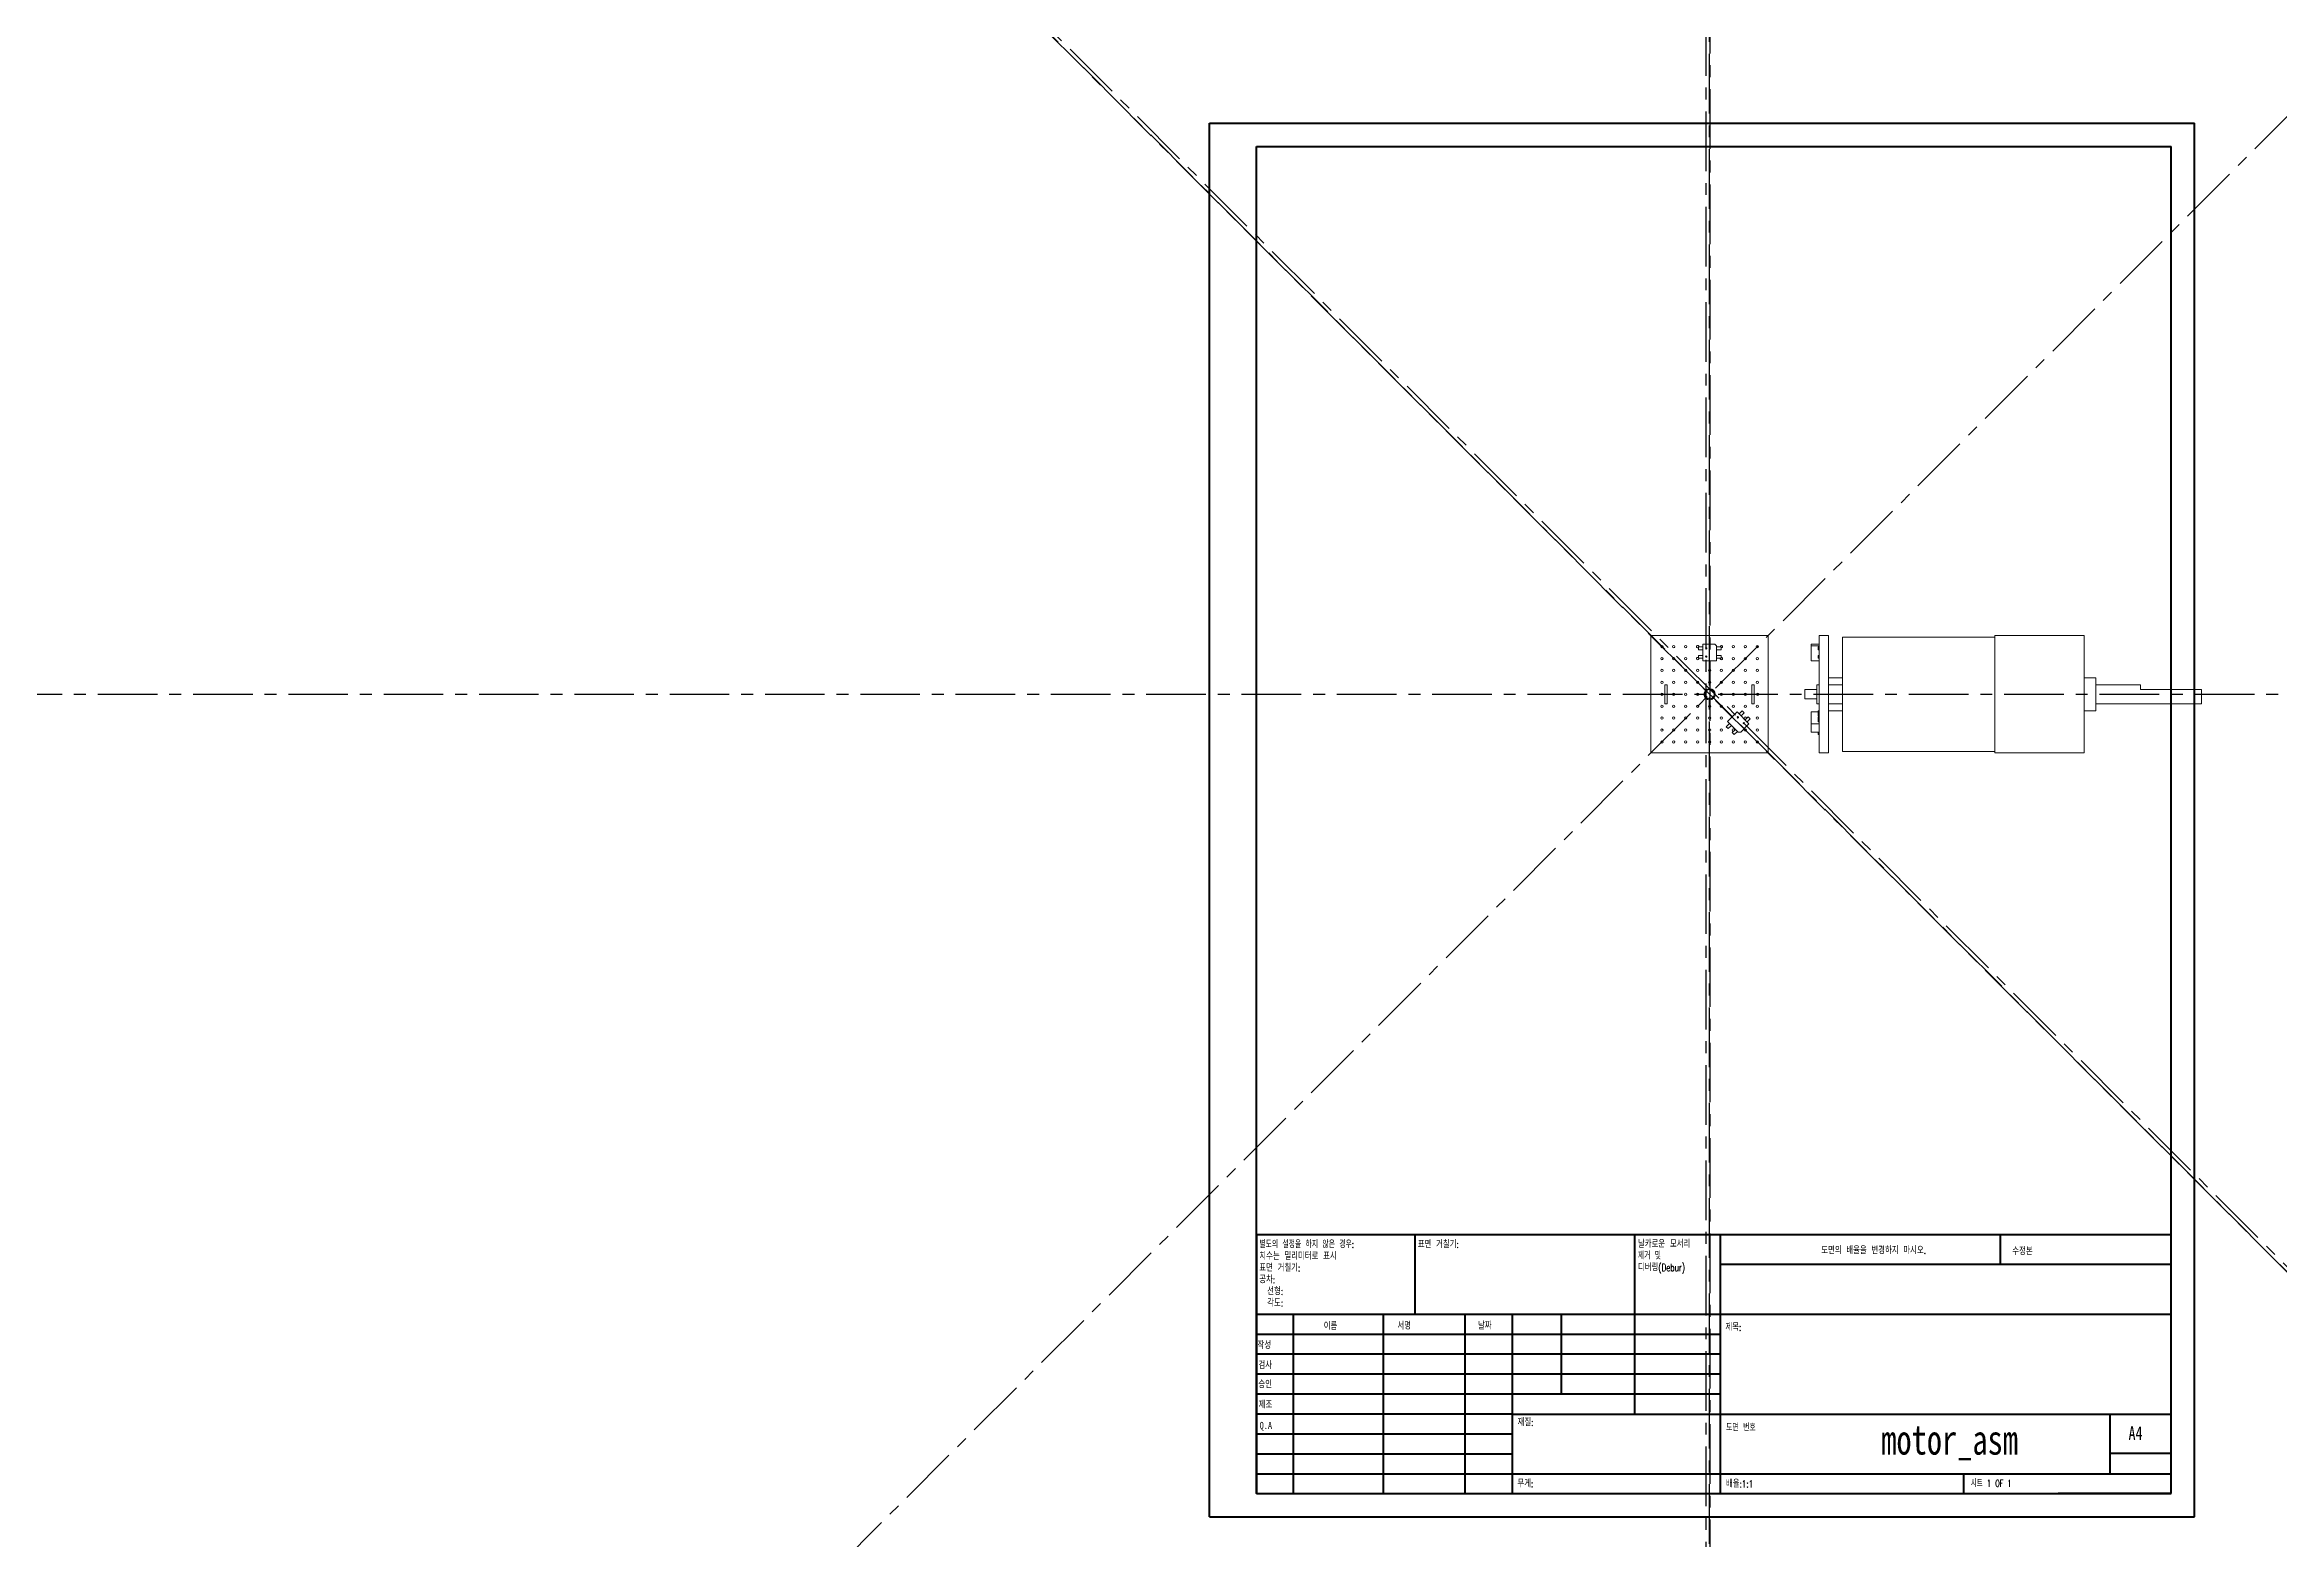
# Model space of a CAD drawing. Header units: millimetres. Extents: x -725 to 938, y -656 to 1016.
# Drawn here: x -248.2 to 228.1, y -4.5 to 313.9 of the extents above; entities that cross this region are included whole.
import ezdxf

# ---------------------------------------------------------------- set-up
doc = ezdxf.new("R2010")
doc.units = ezdxf.units.MM
doc.linetypes.add('CENTERX2', pattern=[20.32, 12.7, -2.54, 2.54, -2.54])
doc.styles.add('SLDTEXTSTYLE0', font='TXT', dxfattribs={"width": 0.75})
doc.styles.add('SLDTEXTSTYLE1', font='TXT', dxfattribs={"width": 0.75, "bigfont": 'bigfont'})
doc.styles.add('SLDTEXTSTYLE2', font='TXT', dxfattribs={"width": 0.666667, "bigfont": 'bigfont'})
doc.styles.add('SLDTEXTSTYLE3', font='TXT', dxfattribs={"width": 0.7, "bigfont": 'bigfont'})
doc.styles.add('SLDTEXTSTYLE4', font='TXT', dxfattribs={"width": 0.6875, "bigfont": 'bigfont'})
doc.styles.add('SLDTEXTSTYLE5', font='TXT', dxfattribs={"width": 0.691176, "bigfont": 'bigfont'})

# ---------------------------------------------------------------- blocks, each defined once
blk = doc.blocks.new('SW_NOTE_0')
at = {"color": 0, "linetype": 'Continuous', "lineweight": 0, "char_height": 1.5, "attachment_point": 1}
for s, insert, style in [('날카로운 모서리', (0, 1.93), 'SLDTEXTSTYLE1'), ('제거 및', (0, -0.57), 'SLDTEXTSTYLE4'), ('디버링(Debur)', (0, -3.07), 'SLDTEXTSTYLE1')]:
    blk.add_mtext(s, dxfattribs=dict(at, insert=insert, style=style))
blk = doc.blocks.new('SW_NOTE_1')
at = {"color": 0, "linetype": 'Continuous', "lineweight": 0, "char_height": 1.5, "attachment_point": 1}
for s, insert, style in [('별도의 설정을 하지 않은 경우:', (0, 1.93), 'SLDTEXTSTYLE5'), ('표면 거칠기:', (0, -3.07), 'SLDTEXTSTYLE1'), ('치수는 밀리미터로 표시', (0, -0.57), 'SLDTEXTSTYLE1'), ('공차:', (0, -5.57), 'SLDTEXTSTYLE1'), ('선형:', (1.69, -8.07), 'SLDTEXTSTYLE1'), ('각도:', (1.69, -10.57), 'SLDTEXTSTYLE1')]:
    blk.add_mtext(s, dxfattribs=dict(at, insert=insert, style=style))

msp = doc.modelspace()

# ---------------------------------------------------------------- linework, layer by layer
at = {"color": 7, "linetype": 'CENTERX2'}
for p, q in [((105.97, -647.72), (105.97, 1014.81)), ((106.73, 1015.67), (106.73, -646.86)), ((106.68, -655.76), (106.68, 1006.77)), ((-481.12, -412.29), (694.47, 763.3)), ((-481.12, 763.3), (694.47, -412.29)), ((-475.07, 758.4), (700.52, -417.19)), ((700.59, -418.34), (-475, 757.26)), ((-724.59, 175.51), (937.95, 175.51))]:
    msp.add_line(p, q, dxfattribs=at)
at = {"color": 7, "linetype": 'Continuous', "lineweight": 40}
for p, q in [((0.08, 0.21), (0.08, 297.21)), ((0.08, 297.21), (210.08, 297.21)), ((210.08, 0.21), (210.08, 297.21)), ((210.08, 292.21), (210.08, 297.21)), ((10.08, 292.21), (205.08, 292.21)), ((10.08, 5.21), (10.08, 292.21)), ((205.08, 5.21), (205.08, 292.21)), ((10.11, 60.37), (205.08, 60.37)), ((10.11, 60.37), (10.11, 5.12)), ((43.91, 43.37), (43.91, 60.37)), ((90.71, 60.37), (90.71, 22.12)), ((108.91, 60.37), (108.91, 5.12)), ((168.68, 54.09), (168.68, 60.46)), ((205.08, 54), (108.91, 54)), ((205.08, 43.37), (10.11, 43.37)), ((17.91, 43.37), (17.91, 5.12)), ((37.1, 43.37), (37.1, 5.12)), ((54.51, 43.37), (54.51, 5.12)), ((64.71, 5.12), (64.71, 43.37)), ((75.11, 26.37), (75.11, 43.37)), ((108.91, 39.12), (10.11, 39.12)), ((108.91, 34.87), (10.11, 34.87)), ((108.91, 30.62), (10.11, 30.62)), ((108.91, 26.37), (10.11, 26.37)), ((64.71, 22.12), (10.11, 22.12)), ((64.71, 22.12), (205.08, 22.12)), ((192.08, 9.46), (192.08, 22.21)), ((64.71, 17.87), (10.11, 17.87)), ((64.71, 13.62), (10.11, 13.62)), ((205.08, 13.71), (192.08, 13.71)), ((10.08, 5.21), (205.08, 5.21)), ((10.11, 9.37), (205.08, 9.37)), ((160.88, 5.21), (160.88, 9.46)), ((205.08, 5.21), (180.99, 5.21)), ((0.08, 0.21), (210.08, 0.21))]:
    msp.add_line(p, q, dxfattribs=at)
at = {"color": 7, "linetype": 'Continuous', "lineweight": 15}
for p, q in [((94.18, 188.01), (119.18, 188.01)), ((94.18, 163.01), (94.18, 188.01)), ((105.28, 186.21), (105.28, 182.61)), ((107.78, 186.21), (105.28, 186.21)), ((107.78, 186.21), (108.18, 185.81)), ((108.18, 182.61), (108.18, 185.81)), ((119.18, 188.01), (119.18, 163.01)), ((128.32, 186.21), (128.32, 185.81)), ((128.32, 186.21), (130.02, 186.21)), ((128.32, 182.61), (128.32, 185.81)), ((130.02, 185.81), (128.32, 185.81)), ((130.02, 188.01), (130.02, 163.01)), ((132.02, 188.01), (130.02, 188.01)), ((132.02, 188.01), (132.02, 163.01)), ((167.52, 187.71), (135.02, 187.71)), ((135.02, 175.51), (135.02, 187.71)), ((186.52, 188.01), (167.52, 188.01)), ((167.52, 188.01), (167.52, 163.01)), ((186.52, 188.01), (186.52, 163.01)), ((104.33, 185.61), (105.28, 185.61)), ((104.33, 185.01), (104.33, 185.61)), ((105.28, 185.01), (104.33, 185.01)), ((104.33, 183.21), (104.33, 183.81)), ((104.33, 183.81), (105.28, 183.81)), ((105.28, 183.21), (104.33, 183.21)), ((105.28, 182.61), (108.18, 182.61)), ((108.18, 185.61), (109.13, 185.61)), ((109.13, 185.01), (108.18, 185.01)), ((108.18, 183.81), (109.13, 183.81)), ((109.13, 183.21), (108.18, 183.21)), ((109.13, 185.61), (109.13, 185.01)), ((109.22, 185.42), (109.13, 185.43)), ((109.13, 183.81), (109.13, 183.21)), ((128.32, 182.61), (130.02, 182.61)), ((129.82, 185.61), (129.82, 185.01)), ((129.82, 185.61), (130.02, 185.61)), ((129.82, 185.01), (130.02, 185.01)), ((129.82, 183.81), (129.82, 183.21)), ((129.82, 183.81), (130.02, 183.81)), ((129.82, 183.21), (130.02, 183.21)), ((97.68, 177.51), (97.18, 177.51)), ((97.18, 177.51), (97.18, 173.51)), ((97.68, 173.51), (97.68, 177.51)), ((115.68, 177.51), (115.68, 173.51)), ((116.18, 177.51), (115.68, 177.51)), ((116.18, 173.51), (116.18, 177.51)), ((129.52, 176.51), (127.02, 176.51)), ((127.02, 175.51), (127.02, 176.51)), ((129.52, 173.51), (129.52, 177.51)), ((129.52, 177.51), (130.02, 177.51)), ((135.02, 179.01), (132.02, 179.01)), ((132.02, 177.51), (135.02, 177.51)), ((189.02, 179.01), (186.52, 179.01)), ((189.02, 179.01), (189.02, 172.01)), ((198.52, 177.51), (189.02, 177.51)), ((198.52, 177.51), (198.52, 176.51)), ((211.52, 176.51), (198.52, 176.51)), ((211.52, 176.51), (211.52, 173.51)), ((97.18, 173.51), (97.68, 173.51)), ((112.55, 171.76), (110.5, 169.71)), ((115.09, 169.21), (112.55, 171.76)), ((112.97, 171.33), (113.64, 172.01)), ((114.07, 171.58), (113.39, 170.91)), ((113.64, 172.01), (114.07, 171.58)), ((115.68, 173.51), (116.18, 173.51)), ((127.02, 174.51), (127.02, 175.51)), ((127.02, 174.51), (129.52, 174.51)), ((128.32, 169.21), (128.32, 171.76)), ((128.32, 171.76), (129.82, 171.76)), ((129.52, 173.51), (130.02, 173.51)), ((129.82, 172.01), (129.82, 171.58)), ((129.82, 172.01), (130.02, 172.01)), ((129.82, 171.58), (130.02, 171.58)), ((129.82, 171.58), (129.82, 170.91)), ((132.02, 173.51), (135.02, 173.51)), ((132.02, 172.01), (135.02, 172.01)), ((135.02, 163.31), (135.02, 175.51)), ((186.52, 172.01), (189.02, 172.01)), ((189.02, 173.51), (211.52, 173.51)), ((110.25, 168.61), (110.92, 169.28)), ((110.67, 168.19), (110.25, 168.61)), ((110.5, 169.71), (112.76, 167.44)), ((111.34, 168.86), (110.67, 168.19)), ((111.52, 167.34), (112.19, 168.01)), ((111.95, 166.91), (111.52, 167.34)), ((112.62, 167.59), (111.95, 166.91)), ((113.32, 167.44), (112.76, 167.44)), ((113.32, 167.44), (115.09, 169.21)), ((114.24, 170.06), (114.92, 170.73)), ((115.34, 170.31), (114.67, 169.64)), ((114.92, 170.73), (115.34, 170.31)), ((128.32, 169.21), (130.02, 169.21)), ((128.32, 167.44), (128.32, 169.21)), ((128.32, 167.44), (130.02, 167.44)), ((130.02, 170.91), (129.82, 170.91)), ((129.82, 170.73), (129.82, 170.31)), ((129.82, 170.73), (130.02, 170.73)), ((129.82, 170.31), (130.02, 170.31)), ((129.82, 170.31), (129.82, 169.64)), ((130.02, 169.64), (129.82, 169.64)), ((129.82, 167.44), (129.82, 166.91)), ((129.82, 166.91), (130.02, 166.91)), ((119.18, 163.01), (94.18, 163.01)), ((132.02, 163.01), (130.02, 163.01)), ((135.02, 163.31), (167.52, 163.31)), ((167.52, 163.01), (186.52, 163.01))]:
    msp.add_line(p, q, dxfattribs=at)
at = {"color": 7, "linetype": 'Continuous', "lineweight": 15, "flags": 128}
for points in [[(96.59, 182.89), (96.67, 183), (96.77, 183.12)], [(99.06, 185.42), (99.19, 185.51), (99.3, 185.59)], [(114.06, 185.59), (114.17, 185.51), (114.3, 185.42)], [(116.59, 183.12), (116.68, 183), (116.77, 182.89)], [(104.37, 178.14), (104.29, 178.06), (104.05, 177.81)], [(109.31, 177.81), (109.07, 178.06), (108.98, 178.14)], [(104.05, 173.2), (104.29, 172.95), (104.37, 172.87)], [(108.98, 172.87), (109.07, 172.95), (109.31, 173.2)], [(96.77, 167.89), (96.67, 168.02), (96.59, 168.13)], [(116.77, 168.13), (116.68, 168.02), (116.59, 167.89)], [(99.3, 165.42), (99.19, 165.5), (99.06, 165.6)], [(114.3, 165.6), (114.17, 165.5), (114.06, 165.42)]]:
    msp.add_lwpolyline(points, dxfattribs=at)
at = {"color": 7, "linetype": 'Continuous', "lineweight": 15}
for centre, radius in [((96.52, 185.67), 0.25), ((99.06, 185.67), 0.25), ((101.6, 185.67), 0.25), ((111.76, 185.67), 0.25), ((114.3, 185.67), 0.25), ((116.84, 185.67), 0.25), ((96.52, 183.13), 0.25), ((99.06, 183.13), 0.25), ((101.6, 183.13), 0.25), ((105.97, 185.31), 0.15), ((105.97, 183.55), 0.15), ((111.76, 183.13), 0.25), ((114.3, 183.13), 0.25), ((116.84, 183.13), 0.25), ((96.52, 180.59), 0.25), ((96.52, 178.05), 0.25), ((99.06, 180.59), 0.25), ((99.06, 178.05), 0.25), ((101.6, 180.59), 0.25), ((101.6, 178.05), 0.25), ((104.14, 180.59), 0.25), ((104.14, 178.05), 0.25), ((106.68, 175.51), 1.2), ((106.68, 175.51), 1), ((106.68, 180.59), 0.25), ((106.68, 178.05), 0.25), ((109.22, 180.59), 0.25), ((109.22, 178.05), 0.25), ((111.76, 180.59), 0.25), ((111.76, 178.05), 0.25), ((114.3, 180.59), 0.25), ((114.3, 178.05), 0.25), ((116.84, 180.59), 0.25), ((116.84, 178.05), 0.25), ((96.52, 175.51), 0.25), ((96.52, 172.97), 0.25), ((99.06, 175.51), 0.25), ((99.06, 172.97), 0.25), ((101.6, 175.51), 0.25), ((101.6, 172.97), 0.25), ((104.14, 175.51), 0.25), ((104.14, 172.97), 0.25), ((106.68, 172.97), 0.25), ((109.22, 175.51), 0.25), ((109.22, 172.97), 0.25), ((111.76, 175.51), 0.25), ((111.76, 172.97), 0.25), ((114.3, 175.51), 0.25), ((114.3, 172.97), 0.25), ((116.84, 172.97), 0.25), ((116.93, 175.51), 0.25), ((96.52, 170.43), 0.25), ((96.52, 167.89), 0.25), ((99.06, 170.43), 0.25), ((99.06, 167.89), 0.25), ((101.6, 170.43), 0.25), ((101.6, 167.89), 0.25), ((104.14, 170.43), 0.25), ((104.14, 167.89), 0.25), ((106.68, 170.43), 0.25), ((106.68, 167.89), 0.25), ((109.22, 170.43), 0.25), ((109.22, 167.89), 0.25), ((112.72, 170.61), 0.15), ((113.97, 169.36), 0.15), ((114.3, 167.89), 0.25), ((116.84, 170.43), 0.25), ((116.84, 167.89), 0.25), ((96.52, 165.35), 0.25), ((99.06, 165.35), 0.25), ((101.6, 165.35), 0.25), ((104.14, 165.35), 0.25), ((106.68, 165.35), 0.25), ((109.22, 165.35), 0.25), ((111.76, 165.35), 0.25), ((114.3, 165.35), 0.25), ((116.84, 165.35), 0.25)]:
    msp.add_circle(centre, radius, dxfattribs=at)
for centre, radius, start, end in [((104.14, 185.67), 0.25, 346.1135, 270), ((109.22, 185.67), 0.25, 270, 193.8865), ((104.14, 183.13), 0.25, 40.5358, 270), ((104.14, 185.67), 0.25, 270, 319.4642), ((104.14, 183.13), 0.25, 270, 18.6629), ((109.22, 183.13), 0.25, 161.3371, 270), ((109.22, 183.13), 0.25, 270, 111.1002), ((111.76, 167.89), 0.25, 343.481, 286.519), ((114.3, 170.43), 0.255, 345.4874, 284.5126)]:
    msp.add_arc(centre, radius, start, end, dxfattribs=at)

# ---------------------------------------------------------------- block references
at = {"color": 7, "linetype": 'Continuous', "lineweight": 0}
for name, p in [('SW_NOTE_1', (10.7, 57.11)), ('SW_NOTE_0', (91.42, 57.19))]:
    msp.add_blockref(name, p, dxfattribs=at)

# ---------------------------------------------------------------- texts
for s, insert, char_height, attachment_point, style in [('표면 거칠기:', (44.48, 59.04), 1.5, 1, 'SLDTEXTSTYLE1'), ('도면의 배율을 변경하지 마시오.', (130.49, 57.75), 1.5, 1, 'SLDTEXTSTYLE1'), ('수정본', (171.21, 57.55), 1.5, 1, 'SLDTEXTSTYLE1'), ('이름', (24.43, 41.62), 1.5, 1, 'SLDTEXTSTYLE1'), ('서명', (40.14, 41.68), 1.5, 1, 'SLDTEXTSTYLE1'), ('날짜', (57.33, 41.7), 1.5, 1, 'SLDTEXTSTYLE1'), ('제목:', (110.07, 41.4), 1.5, 1, 'SLDTEXTSTYLE1'), ('작성', (10.32, 37.55), 1.5, 1, 'SLDTEXTSTYLE1'), ('검사', (10.52, 33.28), 1.5, 1, 'SLDTEXTSTYLE1'), ('승인', (10.51, 29.19), 1.5, 1, 'SLDTEXTSTYLE1'), ('제조', (10.57, 24.85), 1.5, 1, 'SLDTEXTSTYLE1'), ('Q.A', (10.78, 20.47), 1.5, 1, 'SLDTEXTSTYLE0'), ('재질:', (65.76, 21.11), 1.5, 1, 'SLDTEXTSTYLE1'), ('도면 번호', (110.18, 19.99), 1.5, 1, 'SLDTEXTSTYLE3'), ('motor_asm', (157.86, 19.85), 6.35, 2, 'SLDTEXTSTYLE0'), ('A4', (196, 19.52), 2.91, 1, 'SLDTEXTSTYLE0'), ('무게:', (65.73, 8.07), 1.499, 1, 'SLDTEXTSTYLE1'), ('배율:1:1', (110.18, 8.02), 1.5, 1, 'SLDTEXTSTYLE1'), ('시트 1 OF 1', (162.36, 8.11), 1.5, 1, 'SLDTEXTSTYLE2')]:
    msp.add_mtext(s, dxfattribs=dict(at, insert=insert, char_height=char_height, attachment_point=attachment_point, style=style))

doc.saveas('drawing.dxf')
